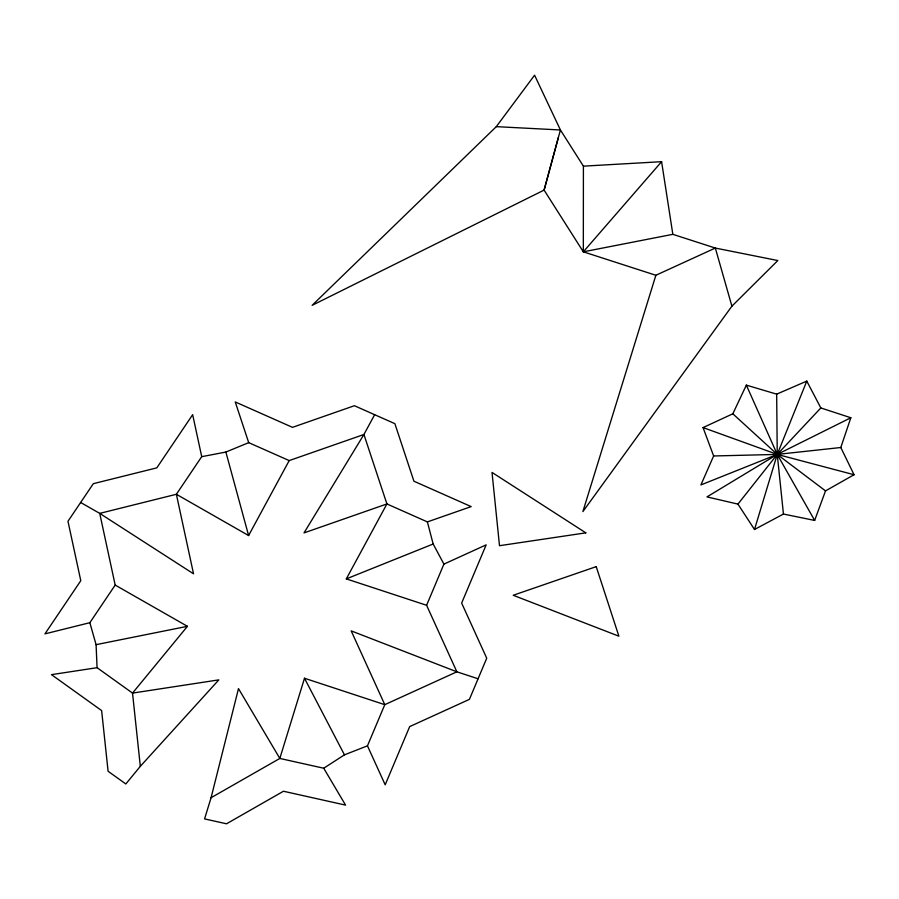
<?xml version="1.0" encoding="UTF-8"?>
<svg xmlns="http://www.w3.org/2000/svg" width="899" height="899" viewBox="0 0 899 899"><rect width="100%" height="100%" fill="white"/><g stroke="black" fill="none" stroke-linecap="round" stroke-linejoin="round"><path stroke-width="1.35" d="M655.865 275.274L582.878 511.598L731.91 306.177L777.815 260.541L715.301 248.057L655.865 275.274L583.327 251.832L583.406 166.158L560.414 129.973L534.579 75.201L496.304 126.647L312.144 305.323L544.142 190.071L558.38 137.48M323.73 768.229L345.564 805.111L283.466 791.244L226.526 823.799L204.567 818.899L211.085 797.716L238.493 688.612L279.825 758.441L323.73 768.229L344.452 754.845L367.455 745.833L384.783 704.67L456.872 671.811L478.066 678.779M754.508 529.5L777.242 454.411L806.785 381.109L820.832 407.944L850.836 417.754L840.801 447.511L854.05 474.728L825.518 490.899L814.651 520.431L783.445 514.048L754.508 529.5L737.933 504.103L706.974 496.9L777.242 454.411L850.836 417.754M367.455 745.833L385.188 784.805L409.686 726.594L469.413 699.366L486.73 658.203L461.648 603.083L486.157 544.861L443.915 564.111L426.598 605.285L456.872 671.811L351.194 630.884L384.783 704.67L304.491 678.251L279.825 758.441L211.085 797.716M806.785 381.109L776.669 394.155L746.35 385.132L732.831 413.798L703.052 427.587L713.637 455.973L700.917 484.921L777.242 454.411L840.801 447.511M80.652 502.485L99.733 513.385L176.373 494.281L248.607 535.546L289.197 460.591L363.926 434.487L374.647 414.697M426.598 605.285L346.306 578.889L386.918 503.946L363.926 434.487L304.019 532.905L386.918 503.946L427.385 521.903L471.166 506.609L413.922 481.212L394.886 423.676L354.408 405.719L292.49 427.351L235.246 401.954L248.708 442.645L289.197 460.591M201.724 456.67L192.656 414.675L156.819 467.862L93.316 483.684L67.976 521.285L80.786 580.687L44.95 633.874L89.855 622.692L115.184 585.08L99.733 513.385L193.532 573.809L176.373 494.281L201.713 456.67L225.874 452.051L248.708 442.645M737.933 504.103L777.242 454.411L820.832 407.944M115.184 585.08L187.442 626.322L132.524 693.095L140.323 766.33L125.826 783.962L108.094 771.263L101.632 710.581L51.49 674.655L97.07 667.687L132.524 693.095L218.817 679.88L140.323 766.33M496.304 126.647L560.414 129.973L544.075 190.06L583.327 251.832L661.597 161.685L672.834 234.324L715.334 248.057L731.91 306.177M346.306 578.889L433.161 544.007L427.385 521.903M187.442 626.322L96.081 644.662L97.07 667.687M583.327 251.832L672.834 234.324M583.406 166.158L661.597 161.685M713.637 455.973L777.242 454.411L854.05 474.728M703.052 427.587L777.242 454.411L825.518 490.899M732.831 413.798L777.242 454.411L814.651 520.431M433.161 544.007L443.915 564.111M304.491 678.251L344.452 754.845M746.35 385.132L777.242 454.411L783.445 514.048M89.855 622.692L96.081 644.662M225.874 452.051L248.607 535.546M776.669 394.155L777.242 454.411M596.217 566.64L513.217 595.273L618.894 636.2L596.217 566.64M585.822 532.849L499.496 545.704L492.023 472.424L585.822 532.849"/></g></svg>
